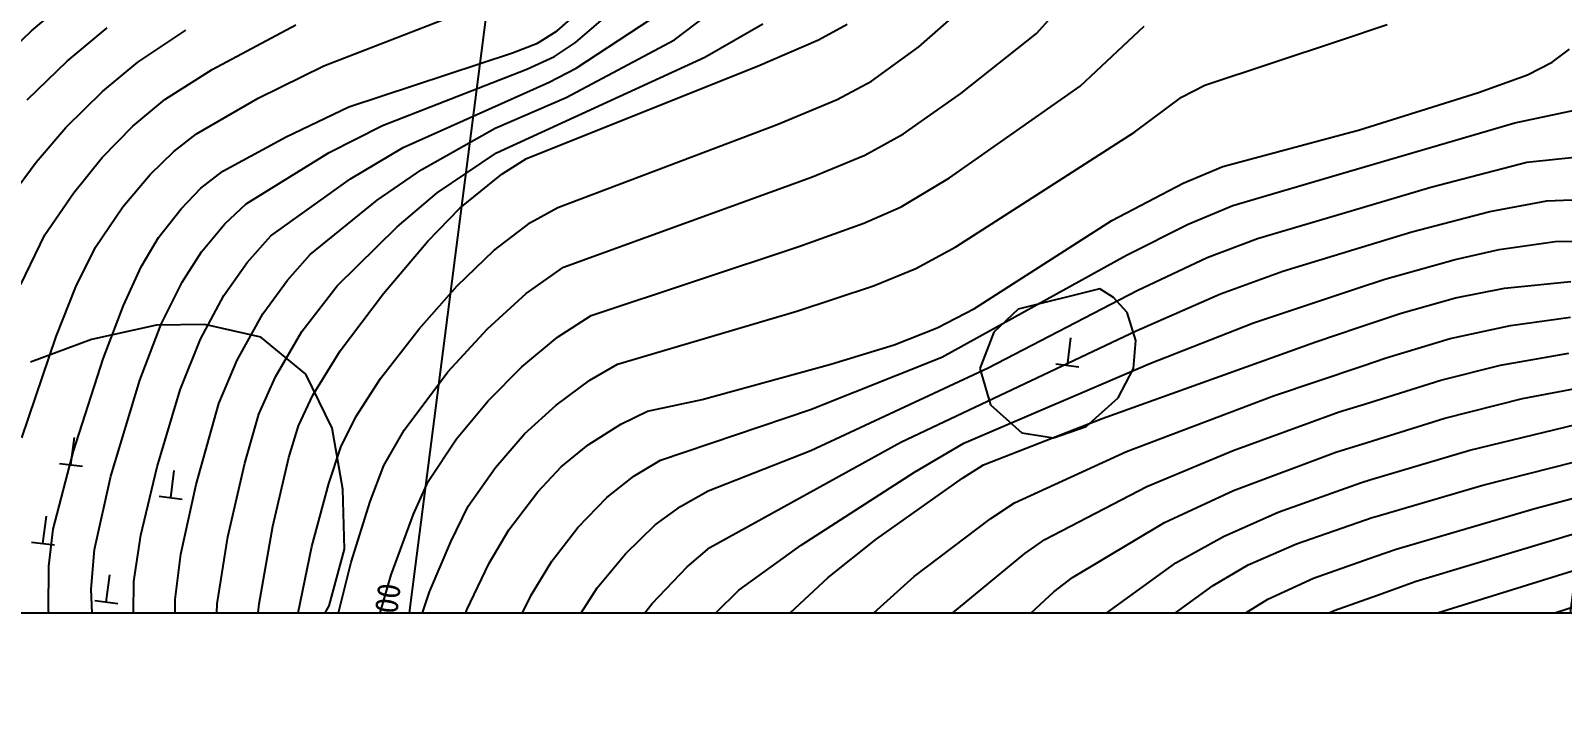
# Model space of a CAD drawing. Header units: millimetres. Extents: x 6886 to 7682, y 1103 to 1807.
# Drawn here: x 7427.2 to 7560.2, y 1390 to 1449.8 of the extents above; entities that cross this region are included whole.
import ezdxf
from ezdxf.xclip import XClip

# ---------------------------------------------------------------- set-up
doc = ezdxf.new("R2010")
doc.units = ezdxf.units.MM
doc.header["$LTSCALE"] = 10
doc.header["$MEASUREMENT"] = 0
doc.header["$XCLIPFRAME"] = 2
doc.layers.add('TX-PAPR', color=2, linetype='Continuous', plot=False)
doc.layers.add('TZ-BASE', color=253, linetype='Continuous')
doc.styles.add('HANA', font='GulimChe.ttf')

# ---------------------------------------------------------------- blocks, each defined once
blk = doc.blocks.new('JD-GFJ6DDFJGD34XDGH')
at = {"layer": 'TZ-BASE'}
for p, q in [((474.35, -176.61), (519.53, 175)), ((575.13, -176.97), (620.35, 175)), ((541.88, -24.63, 177), (547.94, -17.83, 177)), ((454.6, -24.39, 165), (458.85, -20.82, 165)), ((531.64, -25.79, 176), (537.48, -20.63, 176)), ((479.98, -27.45, 169), (494.34, -21.88, 169)), ((501.83, -25.4, 171), (506.08, -21.76, 171)), ((510.43, -25.18, 173), (515.08, -21.61, 173)), ((470.29, -27.75, 168), (477.54, -23.89, 168)), ((500.24, -24.4, 170), (501.88, -22.94, 170)), ((501.88, -27.65, 172), (508.38, -23.38, 172)), ((513.06, -26.69, 174), (518.09, -23.78, 174)), ((522.94, -25.19, 175), (525.43, -23.82, 175)), ((568.18, -25.23, 179), (572.31, -23.85, 179)), ((450.96, -27.87, 165), (454.6, -24.39, 165)), ((457.69, -27.04, 166), (461.16, -24.13, 166)), ((463.83, -27.13, 167), (468, -24.33, 167)), ((498.52, -25.46, 170), (500.24, -24.4, 170)), ((501.02, -30.2, 173), (510.43, -25.18, 173)), ((517.65, -27.47, 175), (522.94, -25.19, 175)), ((535.31, -29.86, 177), (541.88, -24.63, 177)), ((545.65, -29.21, 178), (551.21, -24, 178)), ((556.49, -29.13, 179), (568.18, -25.23, 179)), ((482.16, -31, 170), (496.35, -26.3, 170)), ((496.35, -26.3, 170), (498.52, -25.46, 170)), ((500.01, -26.63, 171), (501.83, -25.4, 171)), ((527.54, -28.76, 176), (531.64, -25.79, 176)), ((586.65, -27.13, 180), (588.14, -26, 180)), ((454.22, -30.41, 166), (457.69, -27.04, 166)), ((460.77, -29.66, 167), (463.83, -27.13, 167)), ((466.17, -30.38, 168), (470.29, -27.75, 168)), ((474.27, -30.26, 169), (479.98, -27.45, 169)), ((485.08, -32.64, 171), (497.61, -27.73, 171)), ((494.96, -35, 174), (513.06, -26.69, 174)), ((497.58, -35.49, 175), (517.65, -27.47, 175)), ((497.61, -27.73, 171), (500.01, -26.63, 171)), ((499.56, -28.87, 172), (501.88, -27.65, 172)), ((584.51, -28.22, 180), (586.65, -27.13, 180)), ((486.88, -34.53, 172), (499.56, -28.87, 172)), ((524.56, -30.37, 176), (527.54, -28.76, 176)), ((534.31, -37.17, 178), (545.65, -29.21, 178)), ((554.47, -30.17, 179), (556.49, -29.13, 179)), ((580.24, -29.75, 180), (584.51, -28.22, 180)), ((80, -30.48), (700, -110.15)), ((457.58, -32.8, 167), (460.77, -29.66, 167)), ((463.38, -32.69, 168), (466.17, -30.38, 168)), ((468.91, -33.35, 169), (474.27, -30.26, 169)), ((494.85, -32.87, 173), (501.02, -30.2, 173)), ((519.34, -32.53, 176), (524.56, -30.37, 176)), ((530.31, -33.36, 177), (535.31, -29.86, 177)), ((550.37, -33.2, 179), (554.47, -30.17, 179)), ((569.84, -33.03, 180), (580.24, -29.75, 180)), ((476.71, -33.61, 170), (482.16, -31, 170)), ((583.4, -32.39, 181), (590.1, -30.98, 181)), ((455.01, -35.82, 167), (457.58, -32.8, 167)), ((460.73, -35.4, 168), (463.38, -32.69, 168)), ((480.45, -34.98, 171), (485.08, -32.64, 171)), ((488.49, -36.44, 173), (494.85, -32.87, 173)), ((500.29, -39.76, 176), (519.34, -32.53, 176)), ((534.86, -43.19, 179), (550.37, -33.2, 179)), ((568.73, -33.32, 180), (569.84, -33.03, 180)), ((568.96, -36.63, 181), (583.4, -32.39, 181)), ((466.94, -34.89, 169), (468.91, -33.35, 169)), ((471.22, -36.59, 170), (476.71, -33.61, 170)), ((482.29, -37.25, 172), (486.88, -34.53, 172)), ((526.95, -35.22, 177), (530.31, -33.36, 177)), ((558.04, -36.2, 180), (568.73, -33.32, 180)), ((452.05, -39.8, 167), (455.01, -35.82, 167)), ((458.23, -38.51, 168), (460.73, -35.4, 168)), ((464.89, -36.88, 169), (466.94, -34.89, 169)), ((473.24, -39.44, 171), (480.45, -34.98, 171)), ((489.81, -38.49, 174), (494.96, -35, 174)), ((495.44, -36.87, 175), (497.58, -35.49, 175)), ((522.33, -37.11, 177), (526.95, -35.22, 177)), ((576.1, -37.99, 182), (584.44, -35.82, 182)), ((584.44, -35.82, 182), (594.45, -34.77, 182)), ((462.52, -39.71, 169), (464.89, -36.88, 169)), ((469.31, -38.08, 170), (471.22, -36.59, 170)), ((484.62, -39.13, 173), (488.49, -36.44, 173)), ((491.8, -39.81, 175), (495.44, -36.87, 175)), ((500.79, -44.95, 177), (522.33, -37.11, 177)), ((530.11, -39.69, 178), (534.31, -37.17, 178)), ((554.59, -37.63, 180), (558.04, -36.2, 180)), ((558.93, -39.58, 181), (568.96, -36.63, 181)), ((455.76, -42.13, 168), (458.23, -38.51, 168)), ((467.6, -39.86, 170), (469.31, -38.08, 170)), ((475.39, -42.23, 172), (482.29, -37.25, 172)), ((486.34, -41.44, 174), (489.81, -38.49, 174)), ((548.42, -40.88, 180), (554.59, -37.63, 180)), ((569.19, -40.04, 182), (576.1, -37.99, 182)), ((460.14, -43.21, 169), (462.52, -39.71, 169)), ((465.63, -42.36, 170), (467.6, -39.86, 170)), ((471.39, -41.18, 171), (473.24, -39.44, 171)), ((478.8, -43.85, 173), (484.62, -39.13, 173)), ((489, -42.69, 175), (491.8, -39.81, 175)), ((497.94, -41.06, 176), (500.29, -39.76, 176)), ((526.88, -41.12, 178), (530.11, -39.69, 178)), ((555.04, -41.2, 181), (558.93, -39.58, 181)), ((581.23, -40.09, 183), (586.17, -39.17, 183)), ((586.17, -39.17, 183), (598.04, -38.69, 183)), ((469.36, -43.62, 171), (471.39, -41.18, 171)), ((494.75, -43.49, 176), (497.94, -41.06, 176)), ((521.32, -43.13, 178), (526.88, -41.12, 178)), ((536.48, -48.54, 180), (548.42, -40.88, 180)), ((549.69, -43.9, 181), (555.04, -41.2, 181)), ((561.05, -42.45, 182), (569.19, -40.04, 182)), ((574.45, -41.88, 183), (581.23, -40.09, 183)), ((453.66, -46.45, 168), (455.76, -42.13, 168)), ((464.13, -44.92, 170), (465.63, -42.36, 170)), ((473.32, -44.55, 172), (475.39, -42.23, 172)), ((481.14, -46.58, 174), (486.34, -41.44, 174)), ((556.7, -44.11, 182), (561.05, -42.45, 182)), ((569.43, -43.41, 183), (574.45, -41.88, 183)), ((458.44, -46.66, 169), (460.14, -43.21, 169)), ((467.67, -46.26, 171), (469.36, -43.62, 171)), ((476.83, -46.08, 173), (478.8, -43.85, 173)), ((485.15, -47.23, 175), (489, -42.69, 175)), ((491.57, -46.56, 176), (494.75, -43.49, 176)), ((503.18, -49.15, 178), (521.32, -43.13, 178)), ((531.4, -45.07, 179), (534.86, -43.19, 179)), ((563.27, -45.29, 183), (569.43, -43.41, 183)), ((578.21, -44.28, 184), (582.05, -43.4, 184)), ((582.05, -43.4, 184), (586.91, -42.72, 184)), ((586.91, -42.72, 184), (602.06, -42.59, 184)), ((462.57, -48.27, 170), (464.13, -44.92, 170)), ((471.29, -47.41, 172), (473.32, -44.55, 172)), ((497.54, -47.23, 177), (500.79, -44.95, 177)), ((527.7, -46.57, 179), (531.4, -45.07, 179)), ((533.65, -52.77, 181), (549.69, -43.9, 181)), ((550.6, -46.97, 182), (556.7, -44.11, 182)), ((572.12, -45.98, 184), (578.21, -44.28, 184)), ((465.86, -49.91, 171), (467.67, -46.26, 171)), ((474.67, -49.01, 173), (476.83, -46.08, 173)), ((557.84, -47.27, 183), (563.27, -45.29, 183)), ((569.66, -46.8, 184), (572.12, -45.98, 184)), ((582.5, -46.76, 185), (588.26, -46.19, 185)), ((456.74, -50.96, 169), (458.44, -46.66, 169)), ((469.27, -51.2, 172), (471.29, -47.41, 172)), ((478.08, -50.55, 174), (481.14, -46.58, 174)), ((481.41, -52.22, 175), (485.15, -47.23, 175)), ((488.26, -50.29, 176), (491.57, -46.56, 176)), ((494.19, -50.29, 177), (497.54, -47.23, 177)), ((521.05, -48.76, 179), (527.7, -46.57, 179)), ((537.66, -53.68, 182), (550.6, -46.97, 182)), ((547.38, -46.83, 182.47), (540.28, -48.6, 182.47)), ((548.56, -47.58, 182.47), (547.38, -46.83, 182.47)), ((549.73, -48.89, 182.47), (548.56, -47.58, 182.47)), ((550.51, -50.47, 183), (557.84, -47.27, 183)), ((560.71, -49.77, 184), (569.66, -46.8, 184)), ((573.53, -48.95, 185), (578.25, -47.6, 185)), ((578.25, -47.6, 185), (582.5, -46.76, 185)), ((460.81, -52.92, 170), (462.57, -48.27, 170)), ((472.44, -53.02, 173), (474.67, -49.01, 173)), ((500.27, -51.03, 178), (503.18, -49.15, 178)), ((505.48, -53.39, 179), (521.05, -48.76, 179)), ((533.25, -50.23, 180), (536.48, -48.54, 180)), ((540.28, -48.6, 182.47), (538.15, -50.6, 182.47)), ((550.48, -51.33, 182.47), (549.73, -48.89, 182.47)), ((569.89, -50.17, 185), (573.53, -48.95, 185)), ((465.45, -49.99, 172.53), (459.79, -51.23, 172.53)), ((463.99, -54.77, 171), (465.86, -49.91, 171)), ((469.65, -49.92, 172.53), (465.45, -49.99, 172.53)), ((474.51, -51.03, 172.53), (469.65, -49.92, 172.53)), ((484.91, -54.63, 176), (488.26, -50.29, 176)), ((490.74, -54.05, 177), (494.19, -50.29, 177)), ((529.51, -51.69, 180), (533.25, -50.23, 180)), ((530.08, -60.17, 183), (550.51, -50.47, 183)), ((551.71, -53.32, 184), (560.71, -49.77, 184)), ((566.13, -51.43, 185), (569.89, -50.17, 185)), ((577.79, -51.14, 186), (583.02, -50.01, 186)), ((583.02, -50.01, 186), (588.25, -49.3, 186)), ((453.75, -59.78, 169), (456.74, -50.96, 169)), ((459.79, -51.23, 172.53), (454.5, -53.21, 172.53)), ((467.49, -55.61, 172), (469.27, -51.2, 172)), ((478.43, -54.24, 172.53), (474.51, -51.03, 172.53)), ((475.77, -54.48, 174), (478.08, -50.55, 174)), ((497.18, -53.62, 178), (500.27, -51.03, 178)), ((524.02, -53.39, 180), (529.51, -51.69, 180)), ((538.15, -50.6, 182.47), (536.96, -53.74, 182.47)), ((544.55, -53.48, 182.71), (544.86, -51.1, 182.71)), ((547.57, -58.09, 185), (566.13, -51.43, 185)), ((550.29, -53.74, 182.47), (550.48, -51.33, 182.47)), ((572.23, -52.82, 186), (577.79, -51.14, 186)), ((458.24, -60.93, 170), (460.81, -52.92, 170)), ((470.87, -56.79, 173), (472.44, -53.02, 173)), ((479.02, -56.08, 175), (481.41, -52.22, 175)), ((522.23, -57.31, 181), (533.65, -52.77, 181)), ((570.12, -53.54, 186), (572.23, -52.82, 186)), ((582.17, -53.46, 187), (588.1, -52.41, 187)), ((474.34, -57.71, 174), (475.77, -54.48, 174)), ((480.7, -58.94, 172.53), (478.43, -54.24, 172.53)), ((486.95, -59.1, 177), (490.74, -54.05, 177)), ((494.24, -56.55, 178), (497.18, -53.62, 178)), ((503.07, -54.78, 179), (505.48, -53.39, 179)), ((512.82, -56.45, 180), (524.02, -53.39, 180)), ((522.27, -60.88, 182), (537.66, -53.68, 182)), ((535.57, -60.23, 184), (551.71, -53.32, 184)), ((536.96, -53.74, 182.47), (537.86, -56.91, 182.47)), ((543.56, -53.35, 182.71), (545.55, -53.6, 182.71)), ((548.96, -56.29, 182.47), (550.29, -53.74, 182.47)), ((562.46, -56.14, 186), (570.12, -53.54, 186)), ((576.98, -54.76, 187), (582.17, -53.46, 187)), ((461.48, -63.11, 171), (463.99, -54.77, 171)), ((465.5, -62.29, 172), (467.49, -55.61, 172)), ((482.77, -57.95, 176), (484.91, -54.63, 176)), ((500.15, -56.95, 179), (503.07, -54.78, 179)), ((570.35, -56.84, 187), (576.98, -54.76, 187)), ((584.08, -56.36, 188), (589.75, -55.28, 188)), ((468.88, -63.84, 173), (470.87, -56.79, 173)), ((477.77, -58.74, 175), (479.02, -56.08, 175)), ((491.5, -59.88, 178), (494.24, -56.55, 178)), ((497.41, -59.44, 179), (500.15, -56.95, 179)), ((508.1, -57.47, 180), (512.82, -56.45, 180)), ((537.86, -56.91, 182.47), (540.6, -59.35, 182.47)), ((546.18, -58.8, 182.47), (548.96, -56.29, 182.47)), ((549.69, -60.98, 186), (562.46, -56.14, 186)), ((568.14, -57.53, 187), (570.35, -56.84, 187)), ((577.34, -58.06, 188), (584.08, -56.36, 188)), ((473.13, -61.98, 174), (474.34, -57.71, 174)), ((481.46, -60.6, 176), (482.77, -57.95, 176)), ((505.76, -58.6, 180), (508.1, -57.47, 180)), ((509.22, -61.71, 181), (522.23, -57.31, 181)), ((537.27, -62.14, 185), (547.57, -58.09, 185)), ((558.95, -60.87, 187), (568.14, -57.53, 187)), ((570.58, -60.18, 188), (577.34, -58.06, 188)), ((458.02, -62.13, 169.88), (458.32, -59.75, 169.88)), ((476.95, -61.48, 175), (477.77, -58.74, 175)), ((481.63, -64.24, 172.53), (480.7, -58.94, 172.53)), ((485.19, -62.18, 177), (486.95, -59.1, 177)), ((494.9, -62.36, 179), (497.41, -59.44, 179)), ((502.94, -60.38, 180), (505.76, -58.6, 180)), ((540.6, -59.35, 182.47), (543.34, -59.78, 182.47)), ((543.34, -59.78, 182.47), (546.18, -58.8, 182.47)), ((579.5, -60.84, 189), (588.7, -58.63, 189)), ((456.48, -67.71, 170), (458.24, -60.93, 170)), ((480.4, -63.76, 176), (481.46, -60.6, 176)), ((489.03, -63.58, 178), (491.5, -59.88, 178)), ((500.59, -62.3, 180), (502.94, -60.38, 180)), ((513.36, -64.4, 182), (522.27, -60.88, 182)), ((513.51, -69.32, 183), (530.08, -60.17, 183)), ((531.28, -62.76, 184), (535.57, -60.23, 184)), ((539.95, -65.42, 186), (549.69, -60.98, 186)), ((551.44, -64, 187), (558.95, -60.87, 187)), ((558.97, -64.36, 188), (567.86, -61.03, 188)), ((567.86, -61.03, 188), (570.58, -60.18, 188)), ((570.8, -63.44, 189), (579.5, -60.84, 189)), ((580.64, -63.9, 190), (591.82, -61.06, 190)), ((457.02, -62, 169.88), (459.01, -62.25, 169.88)), ((464.08, -68.24, 172), (465.5, -62.29, 172)), ((471.64, -68.38, 174), (473.13, -61.98, 174)), ((475.56, -67.46, 175), (476.95, -61.48, 175)), ((484, -65.32, 177), (485.19, -62.18, 177)), ((492.52, -65.72, 179), (494.9, -62.36, 179)), ((498.56, -64.46, 180), (500.59, -62.3, 180)), ((506.9, -63.12, 181), (509.22, -61.71, 181)), ((535.43, -63.3, 185), (537.27, -62.14, 185)), ((460.07, -69.48, 171), (461.48, -63.11, 171)), ((466.68, -64.99, 170.35), (466.98, -62.61, 170.35)), ((467.56, -69.9, 173), (468.88, -63.84, 173)), ((478.93, -69.22, 176), (480.4, -63.76, 176)), ((487.78, -66.43, 178), (489.03, -63.58, 178)), ((504.56, -64.98, 181), (506.9, -63.12, 181)), ((521.44, -69.1, 184), (531.28, -62.76, 184)), ((527.91, -68.63, 185), (535.43, -63.3, 185)), ((562.86, -66.25, 189), (570.01, -63.68, 189)), ((570.01, -63.68, 189), (570.8, -63.44, 189)), ((585.15, -65.91, 191), (594.08, -63.54, 191)), ((465.68, -64.86, 170.35), (467.67, -65.11, 170.35)), ((481.76, -69.47, 172.53), (481.63, -64.24, 172.53)), ((496.04, -67.78, 180), (498.56, -64.46, 180)), ((502.04, -67.58, 181), (504.56, -64.98, 181)), ((510.94, -65.74, 182), (513.36, -64.4, 182)), ((542.59, -68.61, 187), (551.44, -64, 187)), ((552.97, -67.14, 188), (558.97, -64.36, 188)), ((571.25, -66.64, 190), (580.64, -63.9, 190)), ((482.34, -70.59, 177), (484, -65.32, 177)), ((485.82, -71.69, 178), (487.78, -66.43, 178)), ((491, -68.82, 179), (492.52, -65.72, 179)), ((508.76, -67.35, 182), (510.94, -65.74, 182)), ((537.9, -66.78, 186), (539.95, -65.42, 186)), ((558.11, -68.35, 189), (562.86, -66.25, 189)), ((573.11, -69.45, 191), (585.15, -65.91, 191)), ((455.59, -68.96, 170), (455.9, -66.58, 170)), ((456.1, -70.95, 170), (456.48, -67.71, 170)), ((474.37, -74.22, 175), (475.56, -67.46, 175)), ((494.35, -70.68, 180), (496.04, -67.78, 180)), ((499.77, -70.51, 181), (502.04, -67.58, 181)), ((506.18, -69.85, 182), (508.76, -67.35, 182)), ((531.23, -71.84, 186), (537.9, -66.78, 186)), ((544.98, -71.91, 188), (552.97, -67.14, 188)), ((564.44, -68.99, 190), (571.02, -66.71, 190)), ((571.02, -66.71, 190), (571.25, -66.64, 190)), ((574.83, -72.25, 192), (589.87, -67.72, 192)), ((454.6, -68.84, 170), (456.58, -69.09, 170)), ((463.48, -72.27, 172), (464.08, -68.24, 172)), ((470.71, -74.2, 174), (471.64, -68.38, 174)), ((489.16, -73.17, 179), (491, -68.82, 179)), ((516.03, -73.01, 184), (521.44, -69.1, 184)), ((523.78, -71.92, 185), (527.91, -68.63, 185)), ((540.84, -69.83, 187), (542.59, -68.61, 187)), ((553.98, -70.66, 189), (558.11, -68.35, 189)), ((560.25, -70.82, 190), (564.44, -68.99, 190)), ((459.77, -72.95, 171), (460.07, -69.48, 171)), ((467.07, -73.83, 173), (467.56, -69.9, 173)), ((477.6, -75.75, 176), (478.93, -69.22, 176)), ((480.45, -74.38, 172.53), (481.76, -69.47, 172.53)), ((503.71, -72.81, 182), (506.18, -69.85, 182)), ((511.53, -70.99, 183), (513.51, -69.32, 183)), ((534.52, -75.07, 187), (540.84, -69.83, 187)), ((565.92, -71.98, 191), (571.26, -70.1, 191)), ((571.26, -70.1, 191), (573.11, -69.45, 191)), ((576.37, -75.1, 193), (592.46, -70.06, 193)), ((456.07, -74.79, 170), (456.1, -70.95, 170)), ((461.09, -74.06, 170), (461.39, -71.68, 170)), ((480.87, -76.61, 177), (482.34, -70.59, 177)), ((484.15, -77.44, 178), (485.82, -71.69, 178)), ((492.41, -74.73, 180), (494.35, -70.68, 180)), ((497.98, -73.47, 181), (499.77, -70.51, 181)), ((508.49, -74.17, 183), (511.53, -70.99, 183)), ((545.99, -76.43, 189), (553.98, -70.66, 189)), ((557.21, -72.62, 190), (560.25, -70.82, 190)), ((459.93, -76.57, 171), (459.77, -72.95, 171)), ((463.44, -75.33, 172), (463.48, -72.27, 172)), ((501.95, -75.57, 182), (503.71, -72.81, 182)), ((513.81, -75.21, 184), (516.03, -73.01, 184)), ((519.42, -75.97, 185), (523.78, -71.92, 185)), ((526.93, -75.72, 186), (531.23, -71.84, 186)), ((543.38, -73.17, 188), (544.98, -71.91, 188)), ((553.9, -75.02, 190), (557.21, -72.62, 190)), ((561.95, -73.81, 191), (565.92, -71.98, 191)), ((571.49, -73.45, 192), (574.83, -72.25, 192)), ((578.31, -77.8, 194), (594.5, -72.51, 194)), ((460.1, -73.93, 170), (462.08, -74.18, 170)), ((467.1, -79.36, 173), (467.07, -73.83, 173)), ((470.48, -80.59, 174), (470.71, -74.2, 174)), ((473.64, -80.72, 175), (474.37, -74.22, 175)), ((478.13, -78.42, 172.53), (480.45, -74.38, 172.53)), ((487.38, -78.43, 179), (489.16, -73.17, 179)), ((496.26, -77.01, 181), (497.98, -73.47, 181)), ((506.41, -76.91, 183), (508.49, -74.17, 183)), ((538.01, -78.12, 188), (543.38, -73.17, 188)), ((558.97, -75.66, 191), (561.95, -73.81, 191)), ((567.73, -74.79, 192), (571.49, -73.45, 192)), ((456.47, -77.31, 170), (456.07, -74.79, 170)), ((490.6, -79.25, 180), (492.41, -74.73, 180)), ((563.99, -76.56, 192), (567.73, -74.79, 192))]:
    blk.add_line(p, q, dxfattribs=at)
at = {"layer": 'TZ-BASE', "style": 'HANA'}
blk.add_text('195,500', height=2, rotation=82.6776, dxfattribs=at).set_placement((485.52, -81.55, 275))

msp = doc.modelspace()

# ---------------------------------------------------------------- linework, layer by layer
at = {"layer": 'TX-PAPR', "flags": 128}
msp.add_lwpolyline([(7672.65, 1549.18), (6972.65, 1549.18), (6972.65, 1399.18), (7672.65, 1399.18)], close=True, dxfattribs=at)

# ---------------------------------------------------------------- block references
at = {"layer": 'TZ-BASE'}
ref = msp.add_blockref('JD-GFJ6DDFJGD34XDGH', (6972.65, 1474.18), dxfattribs=at)
XClip(ref).set_block_clipping_path([(-0.0000000017, -75.0000000122), (700.0000000016, 75.0000000037)])

doc.saveas('drawing.dxf')
